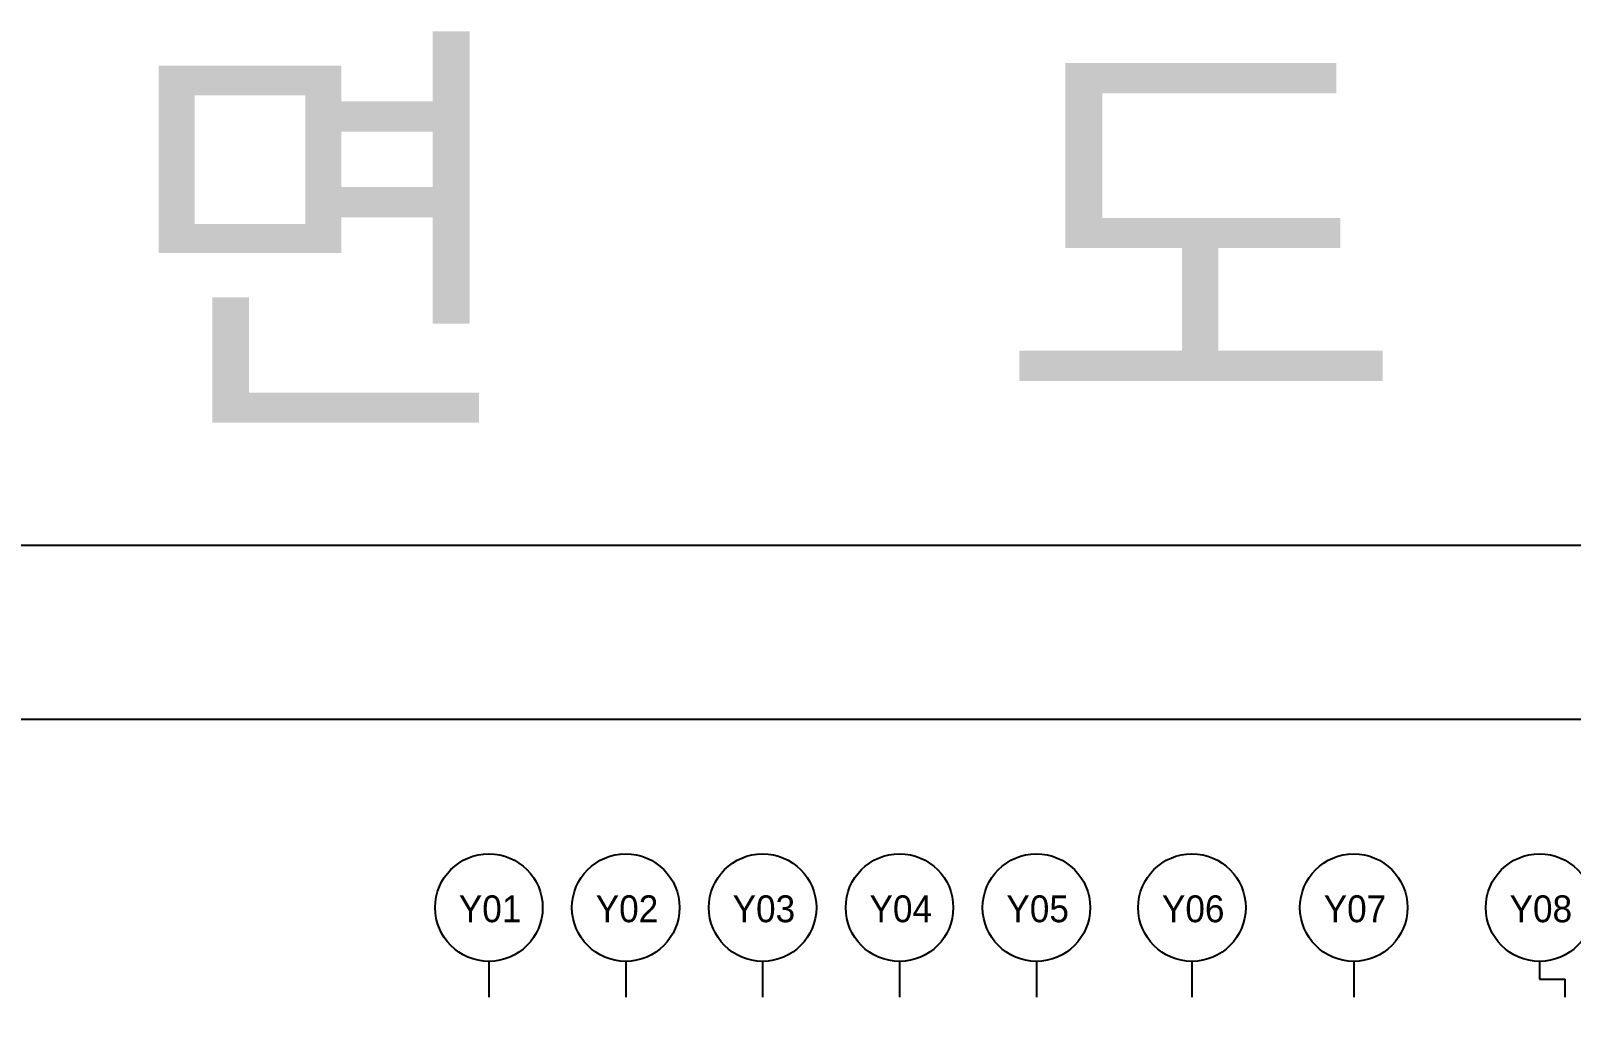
# Model space of a CAD drawing. Header units: millimetres. Extents: x 9068264 to 10076264, y 1307765 to 1705499.
# Drawn here: x 9187657 to 9311443, y 1626414 to 1705499 of the extents above; entities that cross this region are included whole.
import ezdxf
from ezdxf.enums import TextEntityAlignment as Align

# ---------------------------------------------------------------- set-up
doc = ezdxf.new("R2010")
doc.units = ezdxf.units.MM
doc.header["$LTSCALE"] = 1000
doc.layers.get('DEFPOINTS').update_dxf_attribs({"color": 151})
doc.layers.add('ELE7', color=7, linetype='Continuous')
doc.layers.add('SYM-2', color=7, linetype='Continuous')
doc.styles.add('JAS(HY울릉도M)', font='')
doc.styles.add('돋움', font='')
doc.styles.get('JAS(HY울릉도M)').set_extended_font_data('Dotum')
doc.styles.get('돋움').set_extended_font_data('Dotum')

# ---------------------------------------------------------------- blocks, each defined once
blk = doc.blocks.new('xxxxxxxx')
at = {"layer": 'DEFPOINTS', "linetype": 'ByBlock'}
for points in [[(44842066, -10941107), (45346066, -10941107), (45346066, -11297507), (44842066, -11297507)], [(44856466, -10955083), (45292815, -10955083), (45292815, -11282683), (44856466, -11282683)]]:
    blk.add_lwpolyline(points, close=True, dxfattribs=at)

msp = doc.modelspace()

# ---------------------------------------------------------------- linework, layer by layer
at = {"layer": 'ELE7'}
for p in [(9308903.5, 1629298), (9310966.9, 1627858)]:
    msp.add_line(p, (9310966.9, 1629298), dxfattribs=at)
at = {"layer": 'SYM-2'}
for p, q in [((9224466.9, 1630738), (9224466.9, 1627858)), ((9235466.9, 1630738), (9235466.9, 1627858)), ((9246466.9, 1630738), (9246466.9, 1627858)), ((9257466.9, 1630738), (9257466.9, 1627858)), ((9268466.9, 1630738), (9268466.9, 1627858)), ((9280966.9, 1630738), (9280966.9, 1627858)), ((9293966.9, 1630738), (9293966.9, 1627858)), ((9308903.5, 1630738), (9308903.5, 1629298))]:
    msp.add_line(p, q, dxfattribs=at)
for centre in [(9224466.9, 1635058), (9235466.9, 1635058), (9246466.9, 1635058), (9257466.9, 1635058), (9268466.9, 1635058), (9280966.9, 1635058), (9293966.9, 1635058), (9308903.5, 1635058)]:
    msp.add_circle(centre, 4320, dxfattribs=at)

# ---------------------------------------------------------------- block references
at = {"layer": 'DEFPOINTS'}
msp.add_blockref('xxxxxxxx', (-35773801.8, 12605272), dxfattribs=at)

# ---------------------------------------------------------------- texts
at = {"layer": 'DEFPOINTS', "ltscale": 3, "style": 'JAS(HY울릉도M)'}
msp.add_text('입     면    도', height=26086.8, dxfattribs=at).set_placement((9298061.3, 1676072), align=Align.RIGHT)
at = {"layer": 'SYM-2', "color": 3, "style": '돋움'}
for s, p in [('Y01', (9224566.4, 1634960.4)), ('Y02', (9235566.4, 1634960.4)), ('Y03', (9246566.4, 1634960.4)), ('Y04', (9257566.4, 1634960.4)), ('Y05', (9268566.4, 1634960.4)), ('Y06', (9281066.4, 1634960.4)), ('Y07', (9294066.4, 1634960.4)), ('Y08', (9309003, 1634960.4))]:
    msp.add_text(s, height=2160, dxfattribs=at).set_placement(p, align=Align.MIDDLE_CENTER)

doc.saveas('drawing.dxf')
